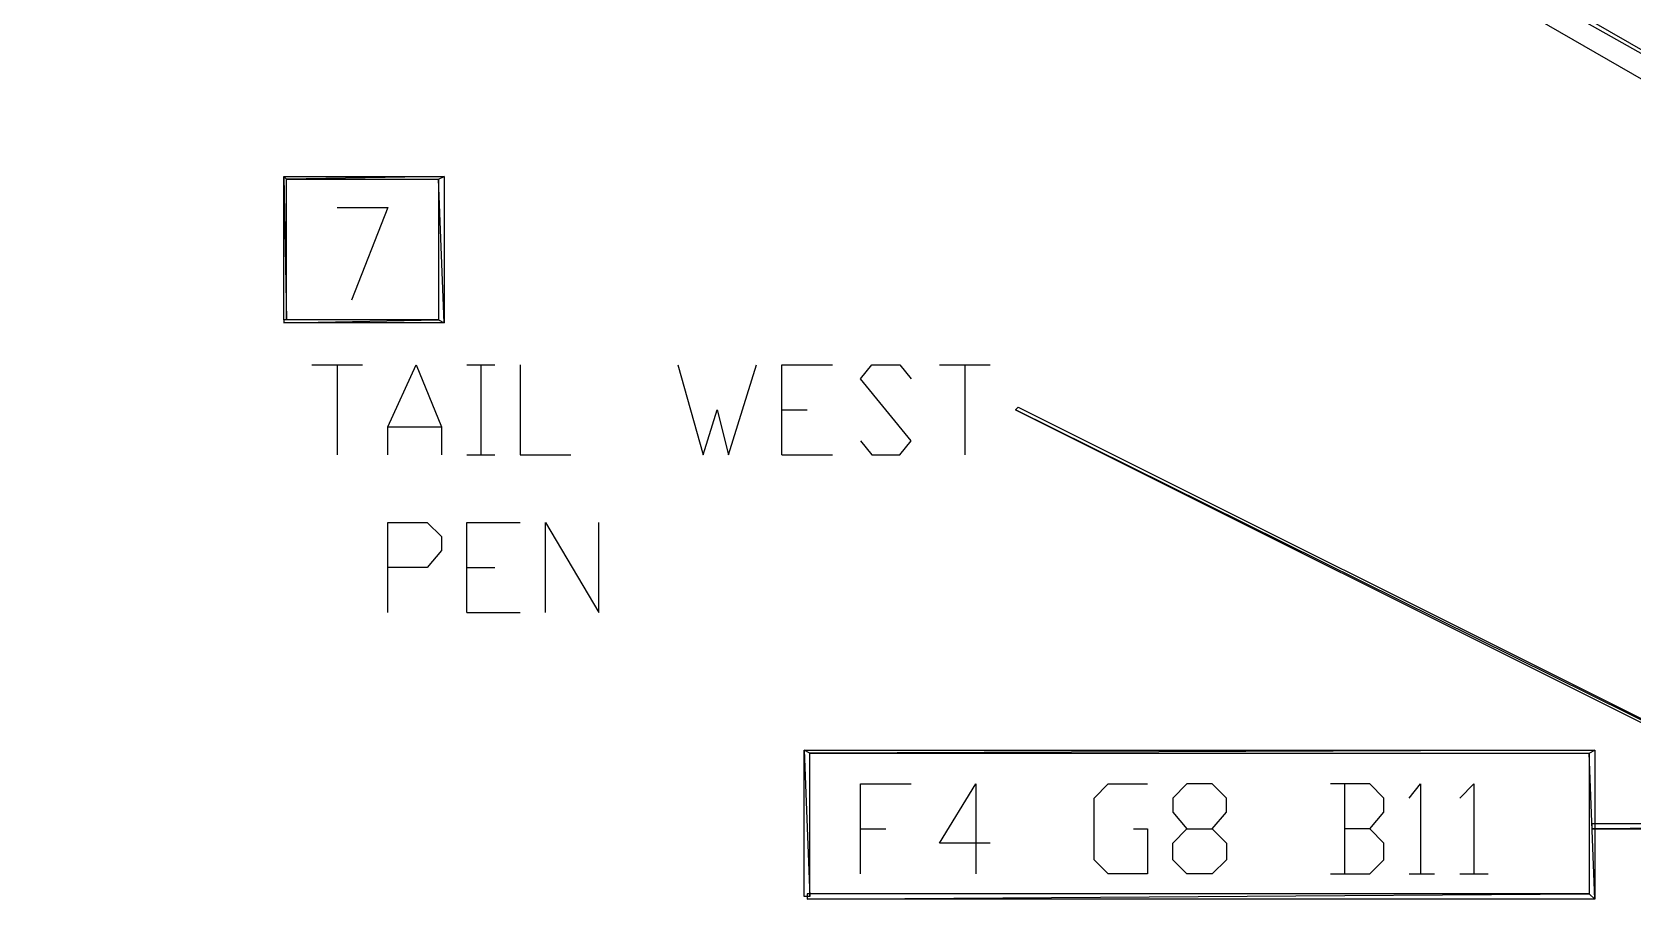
# Model space of a CAD drawing. Header units: millimetres. Extents: x 43 to 784, y -702 to -31.
# Drawn here: x 573.6 to 641.9, y -293.4 to -255.6 of the extents above; entities that cross this region are included whole.
import ezdxf

# ---------------------------------------------------------------- set-up
doc = ezdxf.new("R2010")
doc.units = ezdxf.units.MM
doc.layers.add('PDF_LINES', color=4, linetype='Continuous')

msp = doc.modelspace()

# ---------------------------------------------------------------- linework, layer by layer
at = {"layer": 'PDF_LINES'}
for p, q in [((561.4, -209.68), (654.28, -263.32)), ((654.28, -263.32), (560.8, -210.64)), ((560.8, -210.64), (653.8, -264.28)), ((654.28, -263.32), (560.8, -210.64)), ((584.44, -261.88), (584.32, -261.76)), ((584.32, -261.76), (591.16, -261.76)), ((584.44, -261.88), (584.32, -261.76)), ((584.32, -261.76), (584.44, -267.88)), ((584.32, -261.76), (584.44, -267.88)), ((584.32, -267.88), (584.32, -261.76)), ((591.16, -261.76), (584.44, -261.88)), ((591.16, -261.76), (584.44, -261.88)), ((584.44, -261.88), (590.92, -261.88)), ((584.44, -267.88), (584.44, -261.88)), ((590.92, -261.88), (591.16, -261.76)), ((590.92, -261.88), (591.16, -261.76)), ((591.16, -268), (590.92, -261.88)), ((590.92, -261.88), (590.92, -267.88)), ((591.16, -268), (590.92, -261.88)), ((591.16, -261.76), (591.16, -268)), ((586.6, -263.08), (588.76, -263.08)), ((588.76, -263.08), (587.2, -267.04)), ((584.32, -267.88), (584.32, -268)), ((584.32, -268), (590.92, -267.88)), ((590.92, -267.88), (584.32, -267.88)), ((584.32, -268), (590.92, -267.88)), ((584.44, -267.88), (584.32, -267.88)), ((591.16, -268), (584.32, -268)), ((590.92, -267.88), (591.16, -268)), ((590.92, -267.88), (591.16, -268)), ((585.52, -269.8), (587.68, -269.8)), ((586.6, -269.8), (586.6, -273.64)), ((588.76, -272.44), (589.96, -269.8)), ((589.96, -269.8), (591.04, -272.44)), ((592.12, -269.8), (593.32, -269.8)), ((592.72, -269.8), (592.72, -273.64)), ((594.4, -269.8), (594.4, -273.64)), ((601.12, -269.8), (602.2, -273.64)), ((603.28, -273.64), (604.48, -269.8)), ((605.56, -273.64), (605.56, -269.8)), ((605.56, -269.8), (607.72, -269.8)), ((608.92, -270.4), (609.4, -269.8)), ((611.08, -273.04), (608.92, -270.4)), ((609.4, -269.8), (610.6, -269.8)), ((610.6, -269.8), (611.08, -270.4)), ((612.28, -269.8), (614.44, -269.8)), ((613.36, -269.8), (613.36, -273.64)), ((602.2, -273.64), (602.8, -271.72)), ((602.8, -271.72), (603.28, -273.64)), ((605.56, -271.72), (606.64, -271.72)), ((615.52, -271.72), (615.64, -271.6)), ((659.08, -293.32), (615.52, -271.72)), ((615.52, -271.72), (658.96, -293.44)), ((659.08, -293.32), (615.52, -271.72)), ((615.64, -271.6), (659.08, -293.32)), ((588.76, -273.64), (588.76, -272.44)), ((588.76, -272.44), (591.04, -272.44)), ((591.04, -272.44), (591.04, -273.64)), ((608.92, -273.04), (609.4, -273.64)), ((610.6, -273.64), (611.08, -273.04)), ((592.12, -273.64), (593.32, -273.64)), ((594.4, -273.64), (596.56, -273.64)), ((605.56, -273.64), (607.72, -273.64)), ((609.4, -273.64), (610.6, -273.64)), ((588.76, -280.36), (588.76, -276.52)), ((588.76, -276.52), (590.44, -276.52)), ((590.44, -276.52), (591.04, -277.12)), ((592.12, -280.36), (592.12, -276.52)), ((592.12, -276.52), (594.4, -276.52)), ((595.48, -280.36), (595.48, -276.52)), ((595.48, -276.52), (597.76, -280.36)), ((597.76, -280.36), (597.76, -276.52)), ((591.04, -277.12), (591.04, -277.72)), ((591.04, -277.72), (590.44, -278.44)), ((590.44, -278.44), (588.76, -278.44)), ((592.12, -278.44), (593.32, -278.44)), ((592.12, -280.36), (594.4, -280.36)), ((606.76, -286.36), (606.52, -286.24)), ((606.52, -286.24), (640.24, -286.24)), ((606.76, -286.36), (606.52, -286.24)), ((606.52, -286.24), (606.76, -292.48)), ((606.52, -286.24), (606.76, -292.48)), ((606.52, -292.48), (606.52, -286.24)), ((640.24, -286.24), (606.76, -286.36)), ((640.24, -286.24), (606.76, -286.36)), ((606.76, -286.36), (640, -286.36)), ((606.76, -292.48), (606.76, -286.36)), ((640, -286.36), (640.24, -286.24)), ((640, -286.36), (640.24, -286.24)), ((640.24, -292.6), (640, -286.36)), ((640, -286.36), (640, -292.36)), ((640.24, -292.6), (640, -286.36)), ((640.24, -286.24), (640.24, -292.6)), ((608.92, -291.52), (608.92, -287.68)), ((608.92, -287.68), (611.08, -287.68)), ((612.28, -290.2), (613.84, -287.68)), ((613.84, -287.68), (613.84, -291.52)), ((618.88, -288.28), (619.48, -287.68)), ((619.48, -287.68), (621.16, -287.68)), ((622.84, -287.68), (622.24, -288.28)), ((623.92, -287.68), (622.84, -287.68)), ((624.52, -288.28), (623.92, -287.68)), ((630.64, -287.68), (628.96, -287.68)), ((629.56, -287.68), (629.56, -291.52)), ((631.24, -288.28), (630.64, -287.68)), ((632.32, -288.28), (632.8, -287.68)), ((632.8, -287.68), (632.8, -291.52)), ((634.48, -288.28), (635.08, -287.68)), ((635.08, -287.68), (635.08, -291.52)), ((618.88, -290.92), (618.88, -288.28)), ((622.24, -288.28), (622.24, -288.88)), ((624.52, -288.88), (624.52, -288.28)), ((631.24, -288.88), (631.24, -288.28)), ((622.24, -288.88), (622.84, -289.6)), ((623.92, -289.6), (624.52, -288.88)), ((630.64, -289.6), (631.24, -288.88)), ((661.84, -289.36), (640.12, -289.6)), ((661.84, -289.36), (640.12, -289.6)), ((640.12, -289.6), (640.12, -289.36)), ((640.12, -289.36), (661.84, -289.36)), ((608.92, -289.6), (610, -289.6)), ((614.44, -290.2), (612.28, -290.2)), ((620.56, -289.6), (621.16, -289.6)), ((621.16, -289.6), (621.16, -291.52)), ((622.24, -290.2), (622.84, -289.6)), ((622.24, -290.92), (622.24, -290.2)), ((622.84, -289.6), (623.92, -289.6)), ((623.92, -289.6), (624.52, -290.2)), ((624.52, -290.2), (624.52, -290.92)), ((630.64, -289.6), (629.56, -289.6)), ((631.24, -290.2), (630.64, -289.6)), ((631.24, -290.92), (631.24, -290.2)), ((640.12, -289.6), (661.84, -289.6)), ((619.48, -291.52), (618.88, -290.92)), ((621.16, -291.52), (619.48, -291.52)), ((622.84, -291.52), (622.24, -290.92)), ((623.92, -291.52), (622.84, -291.52)), ((624.52, -290.92), (623.92, -291.52)), ((628.96, -291.52), (630.64, -291.52)), ((630.64, -291.52), (631.24, -290.92)), ((632.32, -291.52), (633.4, -291.52)), ((634.48, -291.52), (635.68, -291.52)), ((606.76, -292.48), (606.52, -292.48)), ((606.64, -292.36), (606.64, -292.6)), ((606.64, -292.6), (640, -292.36)), ((640, -292.36), (606.64, -292.36)), ((606.64, -292.6), (640, -292.36)), ((640.24, -292.6), (606.64, -292.6)), ((640, -292.36), (640.24, -292.6)), ((640, -292.36), (640.24, -292.6))]:
    msp.add_line(p, q, dxfattribs=at)

doc.saveas('drawing.dxf')
